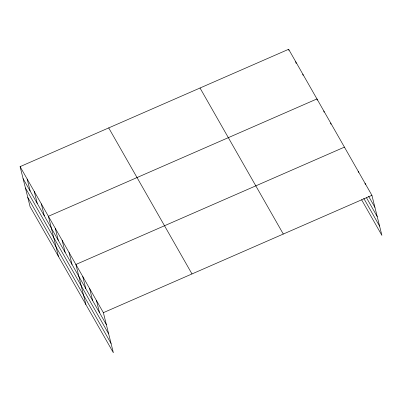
<?xml version="1.0" encoding="UTF-8"?>
<svg xmlns="http://www.w3.org/2000/svg" width="402" height="402" viewBox="0 0 402 402"><rect width="100%" height="100%" fill="white"/><g stroke="black" fill="none" stroke-linecap="round" stroke-linejoin="round"><path stroke-width="0.6" d="M20.1 166.629L103.374 312.666L113.359 352.715L30.085 206.678L20.1 166.629L288.641 49.285L371.915 195.322L381.9 235.371L361.589 199.754M344.434 147.127L75.893 264.471L85.882 304.525M103.374 312.666L371.915 195.322M368.639 196.342L374.91 207.342M366.463 197.734L377.217 216.593M363.765 198.362L379.594 226.125M200.02 88.008L283.294 234.044M108.716 127.901L191.99 273.938M23.095 178.649L106.369 324.685M25.401 187.9L108.676 333.936M27.778 197.427L111.052 343.464M365.041 183.272L365.343 184.473M358.172 171.222L358.473 172.428M330.695 123.032L330.992 124.233M323.821 110.982L324.123 112.188M317.253 100.138L316.952 98.937L48.411 216.281L58.401 256.33M302.796 74.109L303.098 75.31M295.716 61.697L296.168 63.501M288.641 49.285L288.937 50.486M96.505 300.616L99.5 312.635M89.636 288.566L92.631 300.59M82.762 276.521L85.762 288.541M69.023 252.421L72.023 264.446M62.154 240.376L65.149 252.396M55.285 228.326L58.28 240.346M41.336 203.864L44.331 215.889M34.255 191.452L37.255 203.472M27.18 179.041L30.175 191.061"/></g></svg>
